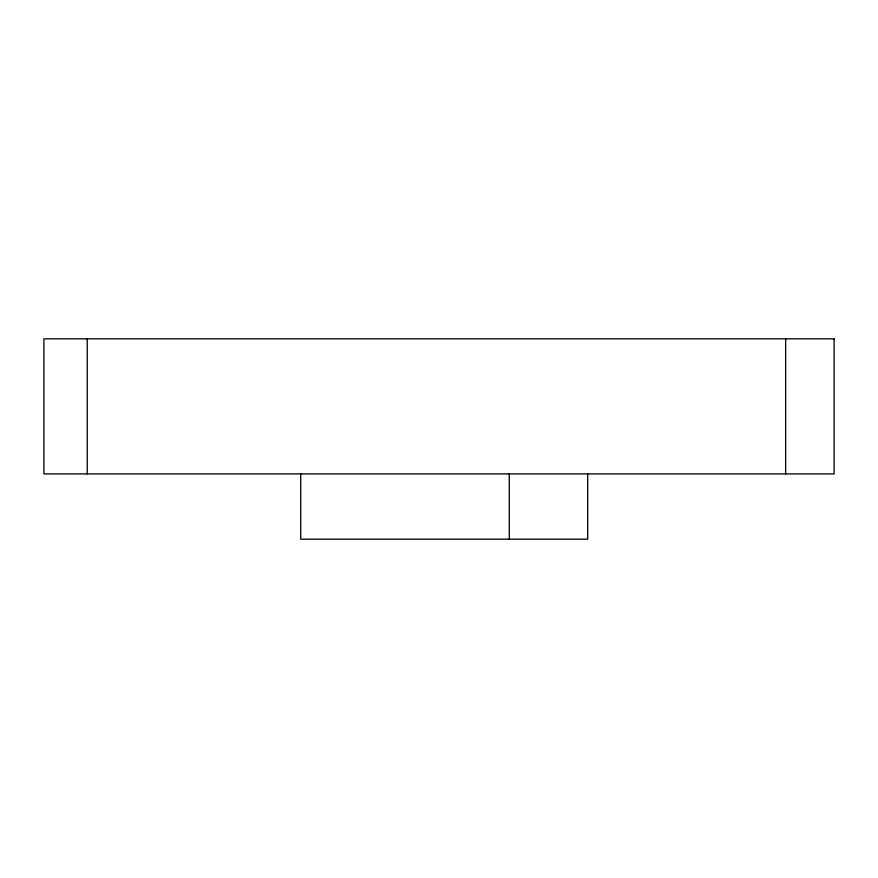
<?xml version="1.0" encoding="UTF-8"?>
<svg xmlns="http://www.w3.org/2000/svg" width="878" height="878" viewBox="0 0 878 878"><rect width="100%" height="100%" fill="white"/><g stroke="black" fill="none" stroke-linecap="round" stroke-linejoin="round"><path stroke-width="1.32" d="M785.645 338.831L785.645 473.911M587.689 473.911L587.689 539.169L300.704 539.169L300.704 473.911M509.284 473.911L509.284 539.169M87.24 338.831L87.24 473.911M834.1 338.831L43.9 338.831L43.9 473.911L834.1 473.911L834.1 338.831"/></g></svg>
